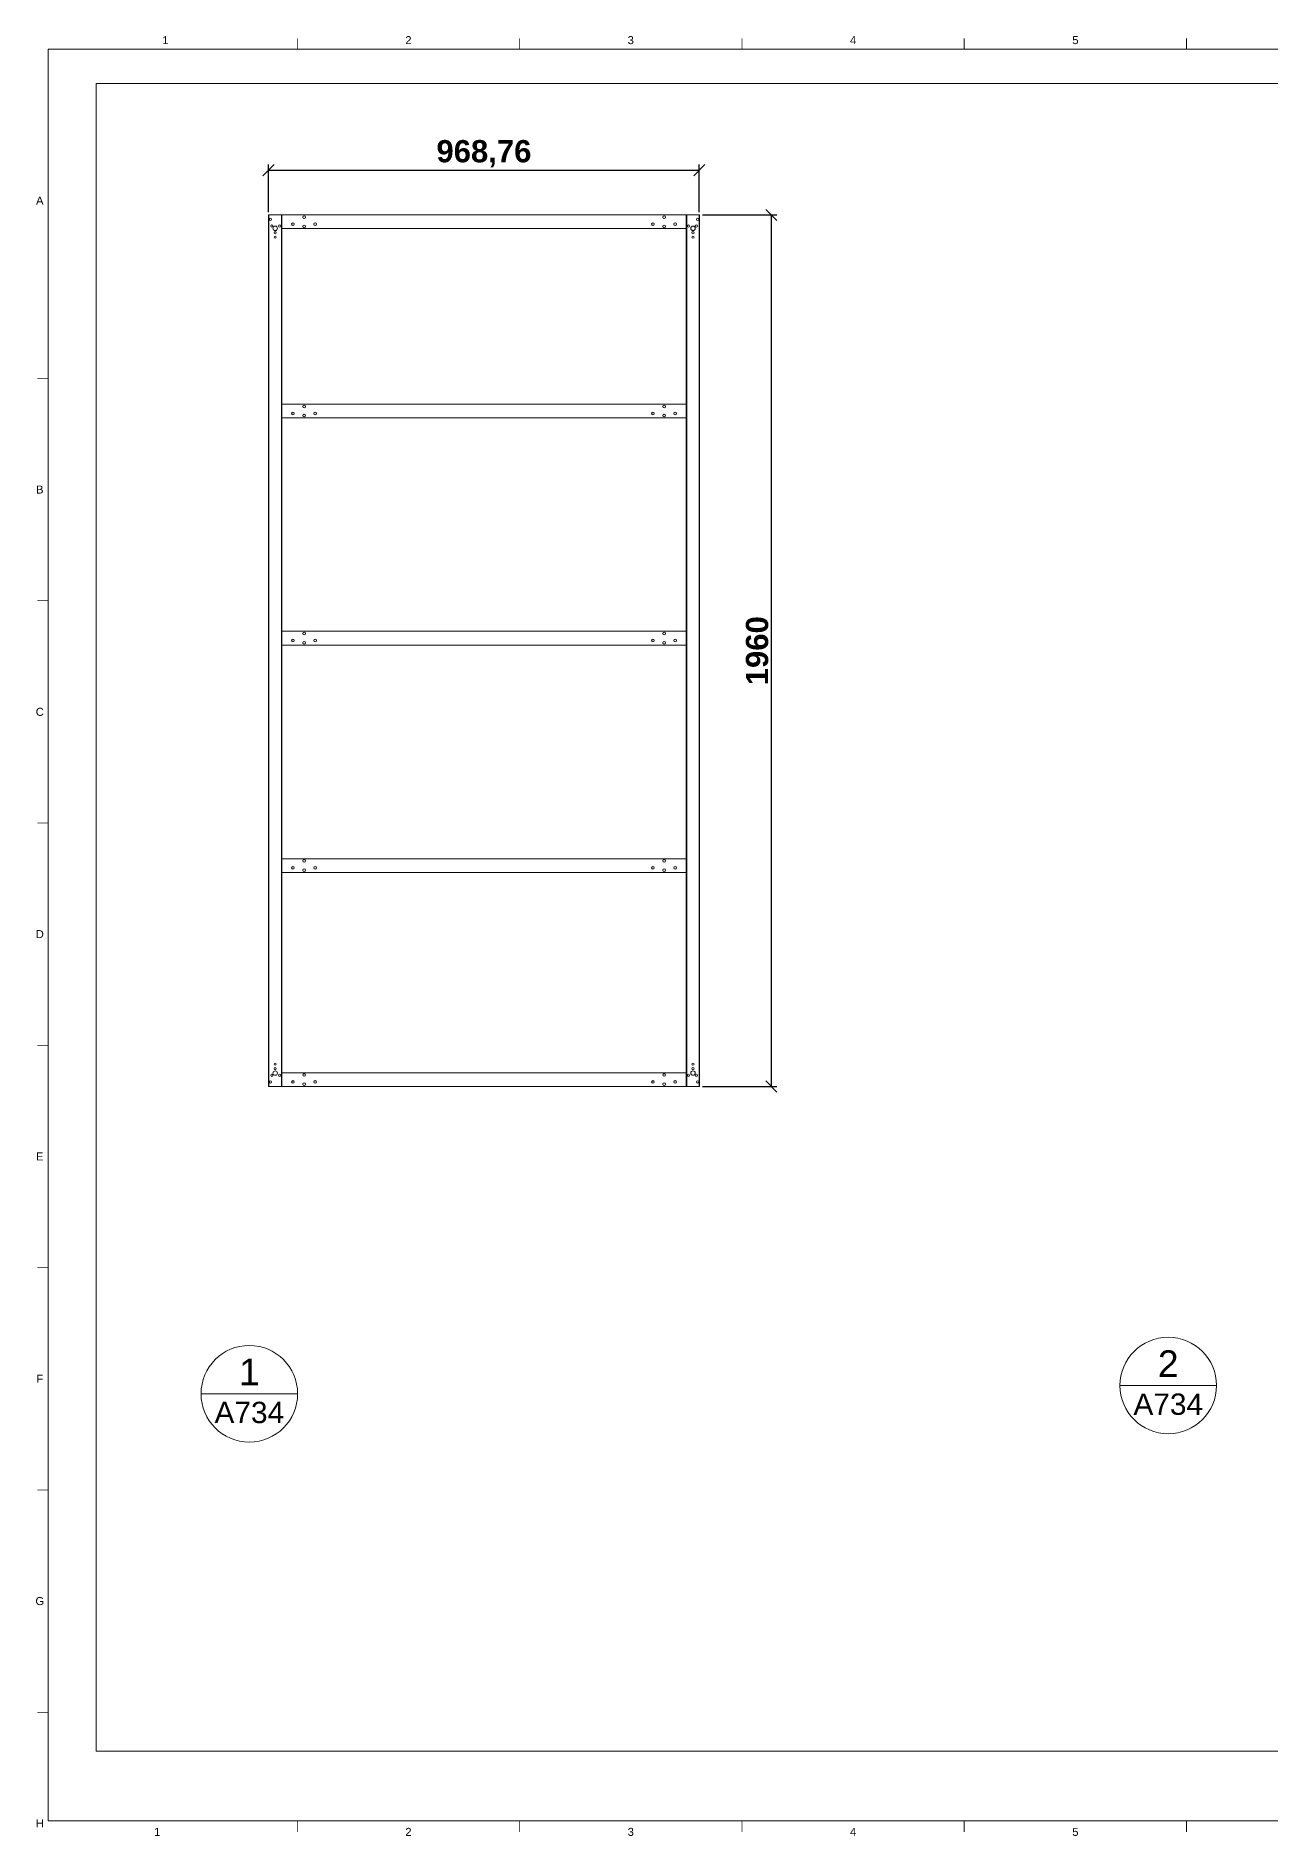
# Paper-space layout 'A734' of a CAD drawing. Header units: centimetres, sheet in millimetres. Extents: x 14 to 580, y 3 to 408.
# Drawn here: x 14.5 to 292, y 3 to 407.8 of the extents above; entities that cross this region are included whole.
import ezdxf
from ezdxf.enums import TextEntityAlignment as Align

# ---------------------------------------------------------------- set-up
doc = ezdxf.new("R2010")
doc.units = ezdxf.units.CM
for name, color, linetype, lineweight in [('A-ANNO-DIMS', 1, 'Continuous', 18), ('A-ANNO-SYMB', 3, 'Continuous', 18), ('A-ELEV-MBE', 8, 'Continuous', 9), ('G-ANNO-TEXT', 3, 'Continuous', 18), ('G-ANNO-TTLB', 3, 'Continuous', 18)]:
    doc.layers.add(name, color=color, linetype=linetype, lineweight=lineweight)
doc.layers.add('G-ANNO-NPLT', color=2, linetype='Continuous', lineweight=18, plot=False)
doc.styles.add('ARIAL', font='arial.ttf')
doc.styles.add('ARIAL-BOLD', font='arialbd.ttf')
doc.dimstyles.new('ISO-25', dxfattribs={"dimtxt": 5, "dimasz": 2.5, "dimexe": 1.25, "dimexo": 0.625, "dimtad": 1, "dimlfac": 10, "dimtxsty": 'ARIAL-BOLD', "dimblk": 'OBLIQUE', "dimcen": 2.5, "dimclrt": 256, "dimadec": 0, "dimazin": 0, "dimtfac": 1, "dimtmove": 0, "dimatfit": 3, "dimfxl": 1, "dimarcsym": 0})

# ---------------------------------------------------------------- blocks, each defined once
blk = doc.blocks.new('_Oblique')
at = {"color": 0, "linetype": 'ByBlock', "lineweight": -2}
blk.add_line((-0.5, -0.5), (0.5, 0.5), dxfattribs=at)
blk = doc.blocks.new('*D49')
at = {"layer": 'A-ANNO-DIMS', "color": 0, "lineweight": -2, "transparency": 16777216}
for p, q in [((164.36, 367.55), (181.11, 367.55)), ((179.86, 367.55), (179.86, 171.55)), ((164.36, 171.55), (181.11, 171.55))]:
    blk.add_line(p, q, dxfattribs=at)
at = {"layer": 'Defpoints', "color": 0, "transparency": 16777216}
for p in [(163.74, 367.55), (163.74, 171.55), (179.86, 171.55)]:
    blk.add_point(p, dxfattribs=at)
at = {"layer": 'A-ANNO-DIMS', "color": 0, "lineweight": -2, "transparency": 16777216, "xscale": 2.5, "yscale": 2.5, "zscale": 2.5}
for p, rotation in [((179.86, 367.55), 90), ((179.86, 171.55), 270)]:
    blk.add_blockref('_Oblique', p, dxfattribs=dict(at, rotation=rotation))
at = {"layer": 'A-ANNO-DIMS', "transparency": 16777216, "insert": (176.68, 269.55), "char_height": 5, "attachment_point": 5, "rotation": 90, "style": 'ARIAL-BOLD'}
blk.add_mtext('1960', dxfattribs=at)
blk = doc.blocks.new('*D50')
at = {"layer": 'A-ANNO-DIMS', "color": 0, "lineweight": -2, "transparency": 16777216}
for p, q in [((66.78, 368.18), (66.78, 378.89)), ((66.78, 377.64), (163.66, 377.64)), ((163.66, 368.18), (163.66, 378.89))]:
    blk.add_line(p, q, dxfattribs=at)
at = {"layer": 'Defpoints', "color": 0, "transparency": 16777216}
for p in [(163.66, 377.64), (66.78, 367.55), (163.66, 367.55)]:
    blk.add_point(p, dxfattribs=at)
at = {"layer": 'A-ANNO-DIMS', "color": 0, "lineweight": -2, "transparency": 16777216, "xscale": 2.5, "yscale": 2.5, "zscale": 2.5, "rotation": 180}
blk.add_blockref('_Oblique', (66.78, 377.64), dxfattribs=at)
at = {"layer": 'A-ANNO-DIMS', "color": 0, "lineweight": -2, "transparency": 16777216, "xscale": 2.5, "yscale": 2.5, "zscale": 2.5}
blk.add_blockref('_Oblique', (163.66, 377.64), dxfattribs=at)
at = {"layer": 'A-ANNO-DIMS', "transparency": 16777216, "insert": (115.22, 381.33), "char_height": 5, "attachment_point": 5, "style": 'ARIAL-BOLD'}
blk.add_mtext('968,76', dxfattribs=at)
blk = doc.blocks.new('DETAGLI')
at = {"layer": 'A-ANNO-SYMB', "linetype": 'Continuous'}
blk.add_line((486.66, 356.17), (504.76, 356.17), dxfattribs=at)
blk.add_circle((495.71, 356.17), 9.05, dxfattribs=at)
for tag, p in [('TAVOLA', (495.71, 362.76)), ('SEZIONE', (495.71, 354.67))]:
    blk.add_attdef(tag, text='', height=5, dxfattribs=at).set_placement(p, align=Align.TOP_CENTER)

psp = doc.layouts.new('A734')

# ---------------------------------------------------------------- linework, layer by layer
at = {"layer": 'A-ELEV-MBE'}
for p, q in [((66.7789, 171.5529), (66.7789, 367.5529)), ((66.7789, 367.5529), (69.7789, 367.5529)), ((66.7789, 367.5529), (66.7789, 366.5529)), ((66.8601, 367.5529), (66.8601, 171.5529)), ((69.6789, 171.5529), (69.6789, 367.5529)), ((69.7789, 367.5529), (69.7789, 171.5529)), ((69.7789, 367.5529), (160.7366, 367.5529)), ((69.7789, 367.5529), (69.7789, 364.4715)), ((69.7789, 364.9715), (69.7789, 365.1715)), ((160.7366, 364.4715), (69.7789, 364.4715)), ((160.7366, 367.5529), (160.7366, 364.4715)), ((160.7366, 171.5529), (160.7366, 367.5529)), ((160.7366, 367.5529), (163.7366, 367.5529)), ((160.7366, 367.5529), (160.8366, 367.5529)), ((160.8366, 367.5529), (160.8366, 171.5529)), ((163.6554, 171.5529), (163.6554, 367.5529)), ((163.7366, 367.5529), (163.7366, 171.5529)), ((69.7789, 324.9973), (160.7366, 324.9973)), ((69.7789, 324.9973), (69.7789, 321.9158)), ((160.7366, 324.9973), (160.7366, 321.9158)), ((69.7789, 322.4158), (69.7789, 322.6158)), ((160.7366, 321.9158), (69.7789, 321.9158)), ((69.7789, 273.9158), (160.7366, 273.9158)), ((69.7789, 273.9158), (69.7789, 270.8344)), ((69.7789, 271.3344), (69.7789, 271.5344)), ((160.7366, 273.9158), (160.7366, 270.8344)), ((160.7366, 270.8344), (69.7789, 270.8344)), ((69.7789, 222.7754), (160.7366, 222.7754)), ((69.7789, 222.7754), (69.7789, 219.6939)), ((160.7366, 222.7754), (160.7366, 219.6939)), ((69.7789, 220.1939), (69.7789, 220.3939)), ((160.7366, 219.6939), (69.7789, 219.6939)), ((69.7789, 174.6344), (160.7366, 174.6344)), ((69.7789, 174.6344), (69.7789, 171.5529)), ((160.7366, 174.6344), (160.7366, 171.5529)), ((69.7789, 171.5529), (66.7789, 171.5529)), ((69.7789, 171.5529), (69.6789, 171.5529)), ((69.7789, 172.0529), (69.7789, 172.2529)), ((160.7366, 171.5529), (69.7789, 171.5529)), ((163.7366, 171.5529), (160.7366, 171.5529)), ((163.7366, 171.5529), (163.7366, 172.5529))]:
    psp.add_line(p, q, dxfattribs=at)
for centre, radius in [((67.2084, 366.5529), 0.25), ((67.5289, 365.0529), 0.25), ((68.2789, 364.5529), 0.5), ((69.2789, 365.0529), 0.25), ((72.2789, 365.4715), 0.3), ((74.7789, 367.0529), 0.3), ((74.7789, 364.9715), 0.3), ((77.2789, 365.4715), 0.3), ((153.2366, 365.4715), 0.3), ((155.7366, 367.0529), 0.3), ((155.7366, 364.9715), 0.3), ((158.2366, 365.4715), 0.3), ((161.2366, 365.0529), 0.25), ((162.2366, 364.5529), 0.5), ((162.9866, 365.0529), 0.25), ((163.3071, 366.5529), 0.25), ((68.2789, 363.5529), 0.25), ((68.2789, 362.5529), 0.25), ((162.2366, 363.5529), 0.25), ((162.2366, 362.5529), 0.25), ((74.7789, 324.4973), 0.3), ((155.7366, 324.4973), 0.3), ((72.2789, 322.9158), 0.3), ((74.7789, 322.4158), 0.3), ((77.2789, 322.9158), 0.3), ((153.2366, 322.9158), 0.3), ((155.7366, 322.4158), 0.3), ((158.2366, 322.9158), 0.3), ((72.2789, 271.8344), 0.3), ((74.7789, 273.4158), 0.3), ((74.7789, 271.3344), 0.3), ((77.2789, 271.8344), 0.3), ((153.2366, 271.8344), 0.3), ((155.7366, 273.4158), 0.3), ((155.7366, 271.3344), 0.3), ((158.2366, 271.8344), 0.3), ((72.2789, 220.6939), 0.3), ((74.7789, 222.2754), 0.3), ((74.7789, 220.1939), 0.3), ((77.2789, 220.6939), 0.3), ((153.2366, 220.6939), 0.3), ((155.7366, 222.2754), 0.3), ((155.7366, 220.1939), 0.3), ((158.2366, 220.6939), 0.3), ((67.5289, 174.0529), 0.25), ((68.2789, 174.5529), 0.5), ((68.2789, 176.5529), 0.25), ((68.2789, 175.5529), 0.25), ((69.2789, 174.0529), 0.25), ((74.7789, 174.1344), 0.3), ((155.7366, 174.1344), 0.3), ((161.2366, 174.0529), 0.25), ((162.2366, 174.5529), 0.5), ((162.2366, 176.5529), 0.25), ((162.2366, 175.5529), 0.25), ((162.9866, 174.0529), 0.25), ((67.2084, 172.5529), 0.25), ((72.2789, 172.5529), 0.3), ((74.7789, 172.0529), 0.3), ((77.2789, 172.5529), 0.3), ((153.2366, 172.5529), 0.3), ((155.7366, 172.0529), 0.3), ((158.2366, 172.5529), 0.3), ((163.3071, 172.5529), 0.25)]:
    psp.add_circle(centre, radius, dxfattribs=at)
at = {"layer": 'G-ANNO-NPLT'}
psp.add_lwpolyline([(27.9915, 397.1318), (563.1088, 397.1318), (563.1088, 22.0861), (27.9915, 22.0861)], close=True, dxfattribs=at)
at = {"layer": 'G-ANNO-TTLB'}
for p, q in [((17.2457, 404.8054), (17.2457, 6.3896)), ((574.6596, 404.8054), (17.2457, 404.8054)), ((17.2457, 6.3896), (574.6596, 6.3896))]:
    psp.add_line(p, q, dxfattribs=at)
at = {"layer": 'G-ANNO-TTLB', "const_width": 0.18, "flags": 128}
for points in [[(73.2457, 407.3054), (73.2457, 404.8054)], [(123.2457, 407.3054), (123.2457, 404.8054)], [(173.2457, 407.3054), (173.2457, 404.8054)], [(223.2457, 407.3054), (223.2457, 404.8054)], [(273.2457, 407.3054), (273.2457, 404.8054)], [(17.2457, 330.8054), (14.7457, 330.8054)], [(17.2457, 280.8054), (14.7457, 280.8054)], [(17.2457, 230.8054), (14.7457, 230.8054)], [(17.2457, 180.8054), (14.7457, 180.8054)], [(17.2457, 130.8054), (14.7457, 130.8054)], [(17.2457, 80.8054), (14.7457, 80.8054)], [(17.2457, 30.8054), (14.7457, 30.8054)], [(73.2457, 6.3896), (73.2457, 3.8896)], [(123.2457, 6.3896), (123.2457, 3.8896)], [(173.2457, 6.3896), (173.2457, 3.8896)], [(223.2457, 6.3896), (223.2457, 3.8896)], [(273.2457, 6.3896), (273.2457, 3.8896)]]:
    psp.add_lwpolyline(points, dxfattribs=at)

# ---------------------------------------------------------------- block references
at = {"layer": 'A-ANNO-SYMB'}
ref = psp.add_blockref('DETAGLI', (-325.7251, -323.1124), dxfattribs=dict(at, xscale=1.2, yscale=1.2, zscale=1.2))
ref.add_attrib('SEZIONE', 'A734', dxfattribs={"linetype": 'Continuous', "height": 4.8, "style": 'ARIAL'}).set_placement((269.1307, 102.4897), align=Align.TOP_CENTER)
ref.add_attrib('TAVOLA', '2', dxfattribs={"linetype": 'Continuous', "height": 6, "style": 'ARIAL'}).set_placement((269.1307, 112.2015), align=Align.TOP_CENTER)
ref = psp.add_blockref('DETAGLI', (-532.3968, -324.9743), dxfattribs=dict(at, xscale=1.2, yscale=1.2, zscale=1.2))
ref.add_attrib('SEZIONE', 'A734', dxfattribs={"linetype": 'Continuous', "height": 4.8, "style": 'ARIAL'}).set_placement((62.459, 100.6277), align=Align.TOP_CENTER)
ref.add_attrib('TAVOLA', '1', dxfattribs={"linetype": 'Continuous', "height": 6, "style": 'ARIAL'}).set_placement((62.459, 110.3395), align=Align.TOP_CENTER)

# ---------------------------------------------------------------- texts
at = {"layer": 'G-ANNO-TEXT', "style": 'ARIAL'}
for s, p in [('1', (43.5948, 406.8758)), ('2', (98.2457, 406.8758)), ('3', (148.2457, 406.8758)), ('4', (198.2457, 406.8758)), ('5', (248.2457, 406.8758)), ('A', (15.3314, 370.7852)), ('B', (15.3314, 305.8054)), ('C', (15.3314, 255.8054)), ('D', (15.3314, 205.8054)), ('E', (15.3314, 155.8054)), ('F', (15.3314, 105.8054)), ('G', (15.3314, 55.8054)), ('H', (15.3314, 5.8054)), ('1', (41.7374, 3.898)), ('2', (98.2457, 3.898)), ('3', (148.2457, 3.898)), ('4', (198.2457, 3.898)), ('5', (248.2457, 3.898))]:
    psp.add_text(s, height=1.8, dxfattribs=at).set_placement(p, align=Align.MIDDLE_CENTER)

# ---------------------------------------------------------------- dimensions: what is measured, and where the dimension line sits
at = {"layer": 'A-ANNO-DIMS'}
dim = psp.add_linear_dim(base=(163.65539, 377.63915), p1=(66.7789, 367.55291), p2=(163.65539, 367.55291), dimstyle='ISO-25', dxfattribs=at)
dim.commit()
dim.dimension.update_dxf_attribs({"geometry": '*D50', "text_midpoint": (115.21715, 381.33202)})
dim = psp.add_linear_dim(base=(179.8633, 171.5529), p1=(163.7366, 367.5529), p2=(163.7366, 171.5529), angle=90, dimstyle='ISO-25', dxfattribs=at)
dim.commit()
dim.dimension.update_dxf_attribs({"geometry": '*D49', "text_midpoint": (176.6837, 269.5529)})

doc.saveas('drawing.dxf')
